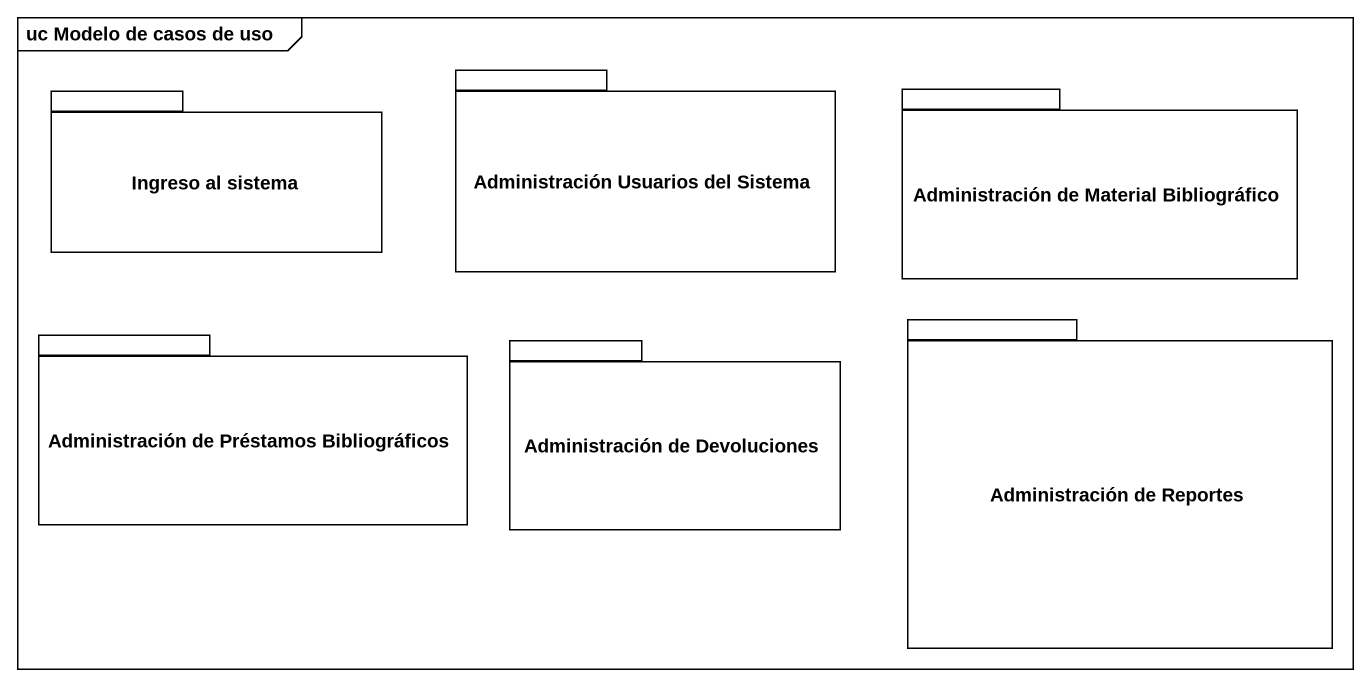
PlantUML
@startuml
mainframe uc Modelo de casos de uso
package "Administración Usuarios del Sistema" as Administración_Usuarios_del {
}
package "Ingreso al sistema" as Ingreso_al_sistema {
}
package "Administración de Material Bibliográfico" as Administración_de_Material {
}
package "Administración de Préstamos Bibliográficos" as Administración_de_Préstamos {
}
package "Administración de Devoluciones" as Administración_de {
}
package "Administración de Reportes" as Administración_de_Reportes {
}
@enduml
